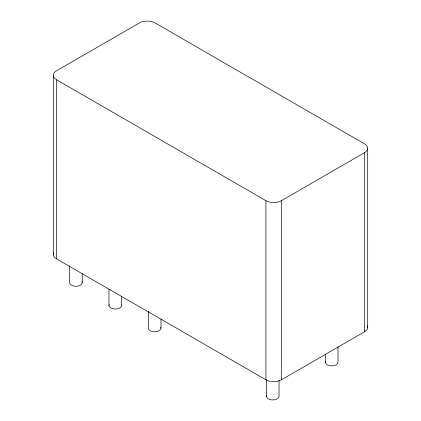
<?xml version="1.0" encoding="UTF-8"?>
<svg xmlns="http://www.w3.org/2000/svg" width="421" height="421" viewBox="0 0 421 421"><rect width="100%" height="100%" fill="white"/><g stroke="black" fill="none" stroke-linecap="round" stroke-linejoin="round"><path stroke-width="0.63" d="M56.519 79.769L265.919 200.67A10.967 6.331 0 0 0 281.433 200.67L364.528 152.691A10.809 6.241 0 0 0 364.528 143.866L155.012 22.902A10.967 6.331 0 0 0 139.504 22.902L56.519 70.817A10.967 6.331 0 0 0 56.519 79.769L56.519 258.883L265.919 379.779A10.967 6.331 0 0 0 281.433 379.779L364.528 331.806A10.809 6.241 0 0 0 367.328 325.775M367.696 148.281L367.696 327.391M364.528 152.691L364.528 331.806M337.989 346.667L337.989 362.27A6.32 3.647 0 0 1 330.848 365.886A6.32 3.647 0 0 1 325.57 361.329M325.354 354.471L325.354 362.27M281.433 200.67L281.433 379.779M279.049 380.052L279.049 396.303A6.32 3.647 0 0 1 271.903 399.918A6.32 3.647 0 0 1 266.63 395.361M266.414 380.052L266.414 396.303M265.919 200.67L265.919 379.779M161.006 319.05L161.006 328.154M148.371 311.251L148.371 328.154A6.32 3.647 0 0 0 155.512 331.769A6.32 3.647 0 0 0 160.79 327.206M121.606 296.305L121.606 305.404A6.32 3.647 0 0 1 114.465 309.019A6.32 3.647 0 0 1 109.186 304.462M108.971 289.153L108.971 305.404M82.211 273.555L82.211 282.659M69.576 265.756L69.576 282.659A6.32 3.647 0 0 0 76.717 286.275A6.32 3.647 0 0 0 81.995 281.712M53.304 75.296L53.304 254.405M56.519 258.883A10.967 6.331 0 0 1 53.678 252.763"/></g></svg>
